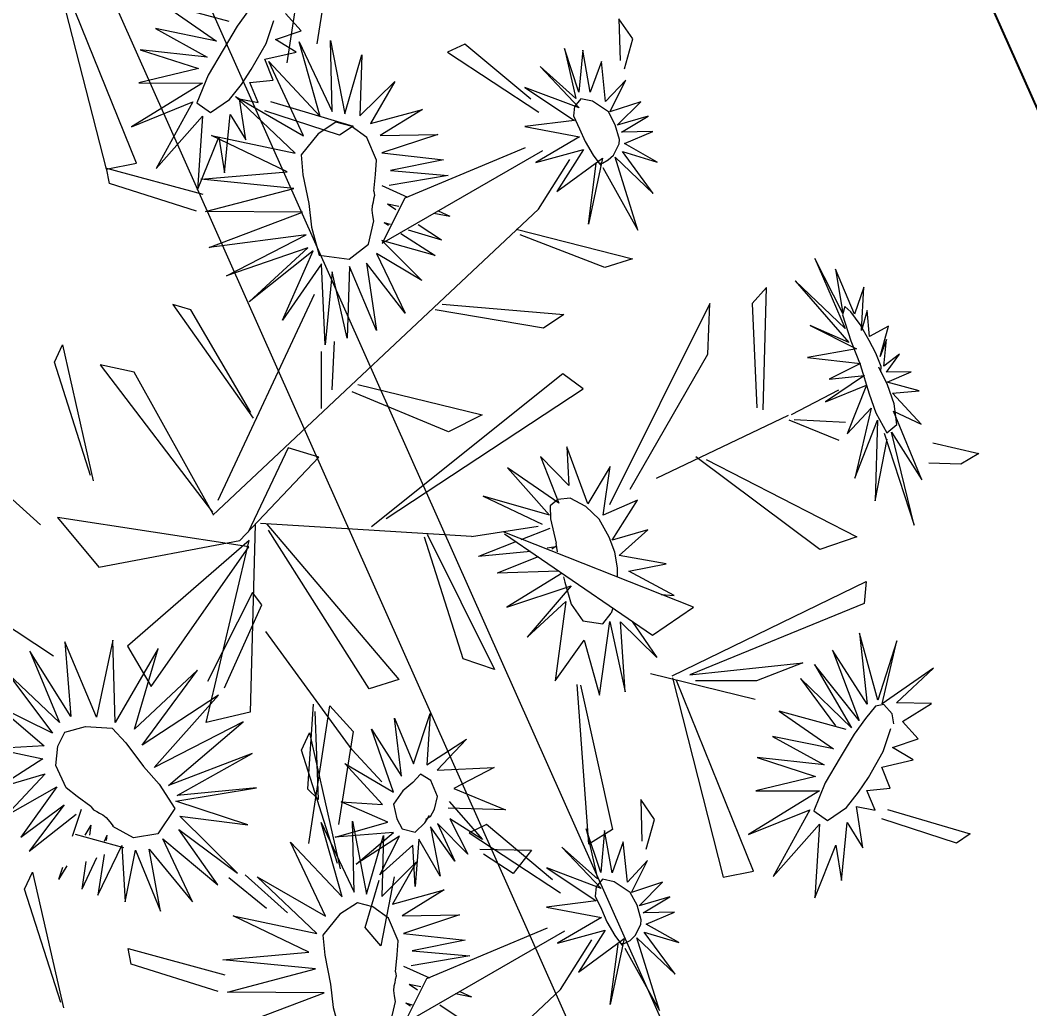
# Model space of a CAD drawing. Header units: inches. Extents: x -422522 to 22891, y -2973 to 414515.
# Drawn here: x 8298.34 to 8330.94, y 10079.91 to 10111.85 of the extents above; entities that cross this region are included whole.
import ezdxf

# ---------------------------------------------------------------- set-up
doc = ezdxf.new("R2010")
doc.units = ezdxf.units.IN
doc.header["$MEASUREMENT"] = 0
doc.layers.get('0').update_dxf_attribs({"lineweight": 25})
doc.layers.add('ARREDAMENTO', color=8, linetype='Continuous', lineweight=18)
doc.layers.add('QUOTE', color=6, linetype='Continuous', lineweight=9)
doc.styles.get("Standard").update_dxf_attribs({"font": 'Arial.ttf'})
doc.dimstyles.get("Standard").update_dxf_attribs({"dimtxt": 15, "dimasz": 10, "dimexe": 10, "dimexo": 10, "dimgap": 5, "dimtad": 2, "dimtih": 1, "dimtoh": 1, "dimdec": 0, "dimzin": 0, "dimdsep": 46, "dimtxsty": 'Standard', "dimblk": 'OBLIQUE', "dimblk1": 'OBLIQUE', "dimblk2": 'OBLIQUE', "dimcen": 0.09, "dimdle": 10, "dimadec": 0, "dimazin": 0, "dimtfac": 1, "dimtdec": 0, "dimtofl": 0, "dimtmove": 0, "dimatfit": 3, "dimldrblk": 'OBLIQUE', "dimfxl": 1, "dimtolj": 1, "dimtzin": 0, "dimarcsym": 0})

# ---------------------------------------------------------------- blocks, each defined once
blk = doc.blocks.new('_Oblique')
at = {"color": 0, "linetype": 'ByBlock', "lineweight": -2}
blk.add_line((-0.5, -0.5), (0.5, 0.5), dxfattribs=at)
blk = doc.blocks.new('*D94')
at = {"layer": 'Defpoints', "color": 0, "transparency": 16777216}
for p in [(8341.344, 10728.182), (8108.048, 10624.312), (8396.237, 9975.431)]:
    blk.add_point(p, dxfattribs=at)
at = {"layer": 'QUOTE', "color": 0, "lineweight": -2, "transparency": 16777216}
for p, q in [((8634.195, 10070.43), (8337.277, 10737.317)), ((8117.184, 10628.379), (8350.48, 10732.249)), ((8405.373, 9979.498), (8639.263, 10083.633))]:
    blk.add_line(p, q, dxfattribs=at)
at = {"layer": 'QUOTE', "color": 0, "lineweight": -2, "transparency": 16777216, "xscale": 10, "yscale": 10, "zscale": 10}
for p, rotation in [((8341.344, 10728.182), 113.9999999999798), ((8630.127, 10079.565), 293.9999999999798)]:
    blk.add_blockref('_Oblique', p, dxfattribs=dict(at, rotation=rotation))
at = {"layer": 'QUOTE', "color": 0, "transparency": 16777216, "insert": (8508.425, 10413.975), "char_height": 15, "attachment_point": 5}
blk.add_mtext('\\A1;710', dxfattribs=at)

msp = doc.modelspace()

# ---------------------------------------------------------------- linework, layer by layer
msp.add_line((8383.122, 9992.336), (8326.018, 10120.594))
at = {"layer": 'ARREDAMENTO', "linetype": 'Continuous'}
for p, q in [((8306.957, 10110.47, -27.277), (8307.637, 10114.91, -27.277)), ((8308.392, 10114.081, -27.277), (8307.917, 10111.082, -27.277)), ((8299.475, 10113.471, -27.277), (8301.117, 10107.033, -27.277)), ((8302.099, 10107.233, -27.277), (8299.61, 10113.391, -27.277)), ((8302.926, 10112.391, -27.277), (8304.68, 10111.176, -27.277)), ((8305.084, 10111.804, -27.277), (8302.926, 10112.391, -27.277)), ((8305.711, 10112.159, -27.277), (8305.347, 10111.655, -27.277)), ((8307.41, 10111.503, -27.277), (8306.904, 10112.061, -27.277)), ((8317.678, 10111.892, -27.277), (8317.714, 10110.544, -27.277)), ((8318.12, 10111.244, -27.277), (8317.678, 10111.892, -27.277)), ((8302.711, 10111.577, -27.277), (8304.379, 10110.658, -27.277)), ((8304.68, 10111.176, -27.277), (8302.711, 10111.577, -27.277)), ((8305.347, 10111.655, -27.277), (8304.897, 10110.895, -27.277)), ((8306.28, 10111.091, -27.277), (8306.531, 10111.839, -27.277)), ((8306.58, 10111.224, -27.277), (8307.41, 10111.503, -27.277)), ((8307.253, 10110.82, -27.277), (8306.58, 10111.224, -27.277)), ((8317.853, 10110.279, -27.277), (8318.12, 10111.244, -27.277)), ((8302.214, 10110.895, -27.277), (8304.098, 10110.289, -27.277)), ((8304.379, 10110.658, -27.277), (8302.214, 10110.895, -27.277)), ((8304.897, 10110.895, -27.277), (8304.409, 10110.078, -27.277)), ((8305.804, 10110.258, -27.277), (8306.28, 10111.091, -27.277)), ((8307.354, 10111.146, -27.277), (8308.42, 10108.894, -27.277)), ((8308.032, 10108.742, -27.277), (8307.354, 10111.146, -27.277)), ((8308.365, 10111.192, -27.277), (8308.826, 10108.825, -27.277)), ((8308.42, 10108.894, -27.277), (8308.365, 10111.192, -27.277)), ((8312.699, 10111.078, -27.277), (8312.138, 10110.814, -27.277)), ((8314.828, 10109.297, -27.277), (8312.699, 10111.078, -27.277)), ((8315.914, 10110.938, -27.277), (8316.28, 10109.319, -27.277)), ((8316.384, 10109.524, -27.277), (8315.914, 10110.938, -27.277)), ((8316.511, 10110.881, -27.277), (8316.384, 10109.524, -27.277)), ((8316.751, 10109.523, -27.277), (8316.511, 10110.881, -27.277)), ((8306.241, 10110.592, -27.277), (8307.253, 10110.82, -27.277)), ((8306.509, 10109.913, -27.277), (8306.241, 10110.592, -27.277)), ((8308.826, 10108.825, -27.277), (8309.371, 10110.729, -27.277)), ((8309.371, 10110.729, -27.277), (8309.311, 10108.755, -27.277)), ((8312.138, 10110.814, -27.277), (8315.085, 10108.875, -27.277)), ((8304.098, 10110.289, -27.277), (8302.171, 10109.82, -27.277)), ((8305.485, 10109.776, -27.277), (8305.804, 10110.258, -27.277)), ((8306.368, 10110.51, -27.277), (8308.032, 10108.742, -27.277)), ((8307.493, 10108.116, -27.277), (8306.368, 10110.51, -27.277)), ((8315.129, 10110.348, -27.277), (8316.394, 10109.017, -27.277)), ((8316.28, 10109.319, -27.277), (8315.129, 10110.348, -27.277)), ((8317.112, 10110.515, -27.277), (8316.751, 10109.523, -27.277)), ((8317.245, 10109.219, -27.277), (8317.112, 10110.515, -27.277)), ((8304.409, 10110.078, -27.277), (8304.041, 10109.178, -27.277)), ((8305.759, 10109.831, -27.277), (8306.509, 10109.913, -27.277)), ((8317.895, 10109.914, -27.277), (8317.245, 10109.219, -27.277)), ((8317.377, 10108.887, -27.277), (8317.895, 10109.914, -27.277)), ((8304.226, 10109.818, -27.277), (8301.933, 10108.408, -27.277)), ((8302.171, 10109.82, -27.277), (8304.226, 10109.818, -27.277)), ((8305.102, 10109.287, -27.277), (8305.485, 10109.776, -27.277)), ((8306.025, 10109.193, -27.277), (8305.759, 10109.831, -27.277)), ((8309.311, 10108.755, -27.277), (8310.438, 10109.868, -27.277)), ((8310.438, 10109.868, -27.277), (8309.656, 10108.507, -27.277)), ((8314.641, 10109.679, -27.277), (8316.239, 10108.609, -27.277)), ((8316.394, 10109.017, -27.277), (8314.641, 10109.679, -27.277)), ((8304.485, 10108.867, -27.277), (8305.102, 10109.287, -27.277)), ((8305.289, 10109.385, -27.277), (8307.493, 10108.116, -27.277)), ((8307.215, 10107.554, -27.277), (8305.289, 10109.385, -27.277)), ((8305.427, 10109.312, -27.277), (8306.025, 10109.193, -27.277)), ((8305.625, 10107.981, -27.277), (8305.427, 10109.312, -27.277)), ((8316.447, 10109.31, -27.277), (8316.241, 10109.063, -27.277)), ((8316.822, 10109.232, -27.277), (8316.447, 10109.31, -27.277)), ((8301.933, 10108.408, -27.277), (8303.912, 10109.211, -27.277)), ((8303.912, 10109.211, -27.277), (8302.733, 10107.059, -27.277)), ((8304.041, 10109.178, -27.277), (8304.485, 10108.867, -27.277)), ((8306.422, 10109.218, -27.277), (8309.093, 10108.428, -27.277)), ((8309.656, 10108.507, -27.277), (8311.334, 10108.967, -27.277)), ((8311.334, 10108.967, -27.277), (8309.968, 10108.126, -27.277)), ((8316.241, 10109.063, -27.277), (8316.204, 10108.76, -27.277)), ((8317.338, 10108.884, -27.277), (8316.822, 10109.232, -27.277)), ((8318.378, 10109.216, -27.277), (8317.377, 10108.887, -27.277)), ((8317.622, 10108.452, -27.277), (8318.378, 10109.216, -27.277)), ((8302.733, 10107.059, -27.277), (8304.227, 10108.749, -27.277)), ((8304.227, 10108.749, -27.277), (8304.071, 10106.37, -27.277)), ((8304.941, 10106.922, -27.277), (8305.125, 10108.799, -27.277)), ((8305.125, 10108.799, -27.277), (8305.625, 10107.981, -27.277)), ((8308.651, 10108.129, -27.277), (8306.245, 10108.92, -27.277)), ((8316.239, 10108.609, -27.277), (8314.633, 10108.412, -27.277)), ((8316.204, 10108.76, -27.277), (8316.406, 10108.341, -27.277)), ((8317.557, 10108.471, -27.277), (8317.338, 10108.884, -27.277)), ((8318.619, 10108.743, -27.277), (8317.622, 10108.452, -27.277)), ((8317.754, 10108.23, -27.277), (8318.619, 10108.743, -27.277)), ((8309.093, 10108.428, -27.277), (8308.651, 10108.129, -27.277)), ((8314.633, 10108.412, -27.277), (8316.407, 10108.078, -27.277)), ((8316.406, 10108.341, -27.277), (8316.583, 10107.935, -27.277)), ((8317.692, 10107.998, -27.277), (8317.557, 10108.471, -27.277)), ((8304.071, 10106.37, -27.277), (8304.751, 10108.066, -27.277)), ((8304.514, 10108.127, -27.277), (8307.215, 10107.554, -27.277)), ((8306.96, 10106.95, -27.277), (8304.514, 10108.127, -27.277)), ((8304.751, 10108.066, -27.277), (8304.941, 10106.922, -27.277)), ((8309.968, 10108.126, -27.277), (8311.825, 10108.158, -27.277)), ((8311.825, 10108.158, -27.277), (8310.019, 10107.559, -27.277)), ((8316.407, 10108.078, -27.277), (8314.988, 10107.247, -27.277)), ((8317.679, 10107.851, -27.277), (8317.692, 10107.998, -27.277)), ((8318.768, 10108.248, -27.277), (8317.754, 10108.23, -27.277)), ((8317.853, 10107.86, -27.277), (8318.768, 10108.248, -27.277)), ((8310.035, 10104.65, -27.277), (8315.222, 10107.641, -27.277)), ((8314.651, 10107.73, -27.277), (8310.76, 10106.098, -27.277)), ((8314.988, 10107.247, -27.277), (8316.533, 10107.67, -27.277)), ((8316.533, 10107.67, -27.277), (8315.668, 10106.309, -27.277)), ((8316.583, 10107.935, -27.277), (8316.845, 10107.491, -27.277)), ((8317.499, 10107.492, -27.277), (8317.679, 10107.851, -27.277)), ((8318.908, 10107.265, -27.277), (8317.853, 10107.86, -27.277)), ((8310.019, 10107.559, -27.277), (8312.009, 10107.34, -27.277)), ((8312.009, 10107.34, -27.277), (8310.299, 10106.996, -27.277)), ((8315.082, 10105.745, -27.277), (8316.095, 10107.352, -27.277)), ((8315.668, 10106.309, -27.277), (8317.141, 10107.396, -27.277)), ((8317.141, 10107.396, -27.277), (8316.695, 10105.262, -27.277)), ((8316.845, 10107.491, -27.277), (8317.088, 10107.156, -27.277)), ((8317.14, 10107.232, -27.277), (8317.333, 10107.333, -27.277)), ((8317.333, 10107.333, -27.277), (8317.499, 10107.492, -27.277)), ((8317.551, 10107.42, -27.277), (8318.786, 10106.247, -27.277)), ((8318.282, 10105.067, -27.277), (8317.551, 10107.42, -27.277)), ((8317.792, 10107.606, -27.277), (8318.908, 10107.265, -27.277)), ((8318.786, 10106.247, -27.277), (8317.792, 10107.606, -27.277)), ((8301.117, 10107.033, -27.277), (8302.099, 10107.233, -27.277)), ((8301.224, 10106.572, -27.277), (8301.127, 10107.072, -27.277)), ((8301.127, 10107.072, -27.277), (8304.242, 10106.226, -27.277)), ((8310.299, 10106.996, -27.277), (8312.163, 10106.832, -27.277)), ((8316.695, 10105.262, -27.277), (8316.943, 10107.215, -27.277)), ((8317.019, 10107.242, -27.277), (8317.14, 10107.232, -27.277)), ((8317.159, 10107.086, -27.277), (8318.282, 10105.067, -27.277)), ((8304.177, 10106.709, -27.277), (8306.96, 10106.95, -27.277)), ((8307.177, 10106.414, -27.277), (8304.177, 10106.709, -27.277)), ((8312.163, 10106.832, -27.277), (8310.259, 10106.511, -27.277)), ((8304.029, 10105.68, -27.277), (8301.224, 10106.572, -27.277)), ((8304.327, 10105.665, -27.277), (8307.177, 10106.414, -27.277)), ((8310.863, 10106.12, -27.277), (8310.026, 10106.493, -27.277)), ((8310.76, 10106.098, -27.277), (8310.035, 10104.65, -27.277)), ((8307.459, 10105.645, -27.277), (8304.327, 10105.665, -27.277)), ((8315.082, 10105.745, -27.277), (8304.562, 10095.861, -27.277)), ((8310.472, 10105.725, -27.277), (8310.199, 10105.906, -27.277)), ((8310.573, 10105.834, -27.277), (8310.199, 10105.906, -27.277)), ((8311.836, 10105.686, -27.277), (8312.215, 10105.517, -27.277)), ((8304.44, 10104.5, -27.277), (8307.459, 10105.645, -27.277)), ((8311.699, 10105.616, -27.277), (8312.215, 10105.517, -27.277)), ((8310.238, 10105.212, -27.277), (8310.094, 10105.305, -27.277)), ((8310.302, 10105.243, -27.277), (8310.094, 10105.305, -27.277)), ((8310.87, 10105.073, -27.277), (8311.946, 10104.752, -27.277)), ((8311.189, 10105.252, -27.277), (8311.946, 10104.752, -27.277)), ((8314.357, 10105.095, -27.277), (8318.113, 10104.141, -27.277)), ((8307.576, 10104.916, -27.277), (8304.44, 10104.5, -27.277)), ((8305.001, 10103.595, -27.277), (8307.576, 10104.916, -27.277)), ((8310.024, 10104.731, -27.277), (8311.306, 10103.44, -27.277)), ((8311.738, 10104.243, -27.277), (8310.024, 10104.731, -27.277)), ((8310.628, 10104.96, -27.277), (8311.738, 10104.243, -27.277)), ((8317.223, 10103.854, -27.277), (8314.481, 10104.918, -27.277)), ((8307.629, 10104.493, -27.277), (8305.001, 10103.595, -27.277)), ((8305.734, 10102.751, -27.277), (8307.629, 10104.493, -27.277)), ((8307.797, 10104.396, -27.277), (8305.734, 10102.751, -27.277)), ((8306.813, 10102.157, -27.277), (8307.797, 10104.396, -27.277)), ((8309.845, 10104.311, -27.277), (8310.768, 10102.387, -27.277)), ((8311.306, 10103.44, -27.277), (8309.845, 10104.311, -27.277)), ((8318.113, 10104.141, -27.277), (8317.223, 10103.854, -27.277)), ((8324.005, 10104.155, -27.277), (8324.987, 10101.891, -27.277)), ((8324.907, 10102.374, -27.277), (8324.005, 10104.155, -27.277)), ((8308.069, 10103.979, -27.277), (8306.813, 10102.157, -27.277)), ((8308.192, 10101.364, -27.277), (8308.069, 10103.979, -27.277)), ((8308.41, 10103.716, -27.277), (8308.192, 10101.364, -27.277)), ((8308.903, 10101.581, -27.277), (8308.41, 10103.716, -27.277)), ((8308.975, 10103.895, -27.277), (8308.903, 10101.581, -27.277)), ((8309.852, 10101.826, -27.277), (8308.975, 10103.895, -27.277)), ((8309.521, 10104.004, -27.277), (8309.852, 10101.826, -27.277)), ((8310.768, 10102.387, -27.277), (8309.521, 10104.004, -27.277)), ((8324.672, 10103.808, -27.277), (8324.907, 10102.374, -27.277)), ((8325.288, 10102.351, -27.277), (8324.672, 10103.808, -27.277)), ((8323.365, 10103.433, -27.277), (8325.102, 10101.437, -27.277)), ((8324.987, 10101.891, -27.277), (8323.365, 10103.433, -27.277)), ((8322.444, 10103.214, -27.277), (8321.98, 10102.7, -27.277)), ((8322.337, 10099.256, -27.277), (8322.444, 10103.214, -27.277)), ((8325.581, 10103.219, -27.277), (8325.288, 10102.351, -27.277)), ((8325.514, 10101.825, -27.277), (8325.581, 10103.219, -27.277)), ((8307.838, 10102.985, -27.277), (8304.722, 10096.332, -27.277)), ((8303.853, 10102.488, -27.277), (8303.268, 10102.665, -27.277)), ((8303.268, 10102.665, -27.277), (8305.866, 10098.991, -27.277)), ((8305.793, 10099.172, -27.277), (8303.853, 10102.488, -27.277)), ((8315.235, 10101.9, -27.277), (8311.741, 10102.49, -27.277)), ((8311.967, 10102.677, -27.277), (8315.893, 10102.34, -27.277)), ((8320.608, 10102.694, -27.277), (8317.372, 10096.188, -27.277)), ((8320.549, 10101.061, -27.277), (8320.608, 10102.694, -27.277)), ((8321.98, 10102.7, -27.277), (8322.124, 10099.33, -27.277)), ((8325.691, 10102.468, -27.277), (8325.514, 10101.825, -27.277)), ((8325.766, 10101.63, -27.277), (8325.691, 10102.468, -27.277)), ((8315.893, 10102.34, -27.277), (8315.235, 10101.9, -27.277)), ((8323.854, 10101.984, -27.277), (8325.35, 10101.235, -27.277)), ((8325.102, 10101.437, -27.277), (8323.854, 10101.984, -27.277)), ((8326.386, 10101.967, -27.277), (8325.766, 10101.63, -27.277)), ((8326.108, 10100.983, -27.277), (8326.386, 10101.967, -27.277)), ((8308.411, 10099.902, -27.277), (8308.493, 10101.464, -27.277)), ((8326.318, 10101.532, -27.277), (8326.108, 10100.983, -27.277)), ((8326.227, 10100.667, -27.277), (8326.318, 10101.532, -27.277)), ((8299.448, 10100.805, -27.277), (8299.708, 10101.358, -27.277)), ((8299.708, 10101.358, -27.277), (8300.7, 10096.969, -27.277)), ((8308.066, 10099.302, -27.277), (8308.068, 10101.142, -27.277)), ((8325.35, 10101.235, -27.277), (8323.765, 10100.946, -27.277)), ((8300.615, 10097.144, -27.277), (8299.448, 10100.805, -27.277)), ((8318.036, 10096.698, -27.277), (8320.549, 10101.061, -27.277)), ((8323.765, 10100.946, -27.277), (8325.48, 10100.76, -27.277)), ((8326.734, 10101.063, -27.277), (8326.227, 10100.667, -27.277)), ((8326.32, 10100.478, -27.277), (8326.734, 10101.063, -27.277)), ((8300.925, 10100.714, -27.277), (8304.548, 10095.949, -27.277)), ((8302.019, 10100.475, -27.277), (8300.925, 10100.714, -27.277)), ((8304.571, 10095.886, -27.277), (8302.019, 10100.475, -27.277)), ((8325.48, 10100.76, -27.277), (8324.464, 10100.251, -27.277)), ((8327.113, 10100.492, -27.277), (8326.32, 10100.478, -27.277)), ((8326.341, 10100.159, -27.277), (8327.113, 10100.492, -27.277)), ((8315.865, 10100.427, -27.277), (8309.68, 10095.485, -27.277)), ((8316.524, 10099.942, -27.277), (8315.865, 10100.427, -27.277)), ((8325.601, 10100.365, -27.277), (8324.352, 10099.516, -27.277)), ((8324.464, 10100.251, -27.277), (8325.601, 10100.365, -27.277)), ((8327.371, 10099.877, -27.277), (8326.341, 10100.159, -27.277)), ((8312.177, 10098.547, -27.277), (8309.061, 10099.841, -27.277)), ((8309.241, 10100.083, -27.277), (8313.258, 10099.094, -27.277)), ((8310.162, 10095.749, -27.277), (8316.524, 10099.942, -27.277)), ((8323.248, 10099.109, -27.277), (8324.78, 10099.903, -27.277)), ((8324.352, 10099.516, -27.277), (8325.671, 10100.058, -27.277)), ((8325.671, 10100.058, -27.277), (8325.05, 10098.489, -27.277)), ((8326.515, 10099.8, -27.277), (8327.371, 10099.877, -27.277)), ((8327.435, 10098.794, -27.277), (8326.515, 10099.8, -27.277)), ((8325.05, 10098.489, -27.277), (8325.819, 10099.31, -27.277)), ((8325.819, 10099.31, -27.277), (8325.298, 10097.054, -27.277)), ((8327.458, 10097, -27.277), (8326.546, 10099.215, -27.277)), ((8326.546, 10099.215, -27.277), (8327.435, 10098.794, -27.277)), ((8313.258, 10099.094, -27.277), (8312.177, 10098.547, -27.277)), ((8323.143, 10099.079, -27.277), (8318.874, 10097.041, -27.277)), ((8324.784, 10098.272, -27.277), (8323.169, 10098.931, -27.277)), ((8323.332, 10098.947, -27.277), (8324.99, 10098.866, -27.277)), ((8325.298, 10097.054, -27.277), (8326.026, 10098.93, -27.277)), ((8326.026, 10098.93, -27.277), (8325.951, 10096.322, -27.277)), ((8326.243, 10098.502, -27.277), (8327.214, 10095.532, -27.277)), ((8326.477, 10098.543, -27.277), (8327.458, 10097, -27.277)), ((8327.214, 10095.532, -27.277), (8326.477, 10098.543, -27.277)), ((8325.951, 10096.322, -27.277), (8326.338, 10098.309, -27.277)), ((8327.813, 10098.194, -27.277), (8329.298, 10097.852, -27.277)), ((8306.996, 10098.031, -27.277), (8305.706, 10095.306, -27.277)), ((8307.986, 10097.734, -27.277), (8306.996, 10098.031, -27.277)), ((8315.993, 10098.068, -27.277), (8316.06, 10096.811, -27.277)), ((8316.668, 10096.221, -27.277), (8315.993, 10098.068, -27.277)), ((8329.298, 10097.852, -27.277), (8328.712, 10097.508, -27.277)), ((8305.438, 10095.04, -27.277), (8307.986, 10097.734, -27.277)), ((8315.148, 10097.757, -27.277), (8315.738, 10096.244, -27.277)), ((8316.06, 10096.811, -27.277), (8315.148, 10097.757, -27.277)), ((8324.167, 10094.753, -27.277), (8320.157, 10097.74, -27.277)), ((8320.495, 10097.661, -27.277), (8325.359, 10095.162, -27.277)), ((8328.712, 10097.508, -27.277), (8327.684, 10097.535, -27.277)), ((8314.075, 10097.386, -27.277), (8315.438, 10095.853, -27.277)), ((8315.738, 10096.244, -27.277), (8314.075, 10097.386, -27.277)), ((8317.398, 10097.429, -27.277), (8316.668, 10096.221, -27.277)), ((8317.171, 10095.857, -27.277), (8317.398, 10097.429, -27.277)), ((8298.997, 10095.542, -27.277), (8297.629, 10096.772, -27.277)), ((8313.289, 10096.469, -27.277), (8315.199, 10095.567, -27.277)), ((8315.438, 10095.853, -27.277), (8313.289, 10096.469, -27.277)), ((8315.702, 10096.363, -27.277), (8315.454, 10096.158, -27.277)), ((8316.1, 10096.404, -27.277), (8315.702, 10096.363, -27.277)), ((8316.609, 10096.132, -27.277), (8316.1, 10096.404, -27.277)), ((8318.28, 10096.346, -27.277), (8317.171, 10095.857, -27.277)), ((8317.453, 10095.046, -27.277), (8318.28, 10096.346, -27.277)), ((8315.454, 10096.158, -27.277), (8315.461, 10095.734, -27.277)), ((8317.041, 10095.727, -27.277), (8316.609, 10096.132, -27.277)), ((8299.544, 10095.782, -27.277), (8300.884, 10094.177, -27.277)), ((8305.724, 10094.834, -27.277), (8299.544, 10095.782, -27.277)), ((8305.928, 10095.556, -27.277), (8305.772, 10089.491, -27.277)), ((8312.918, 10095.167, -27.277), (8306.102, 10095.589, -27.277)), ((8306.304, 10095.568, -27.277), (8310.565, 10090.553, -27.277)), ((8315.461, 10095.734, -27.277), (8315.646, 10094.957, -27.277)), ((8317.363, 10095.151, -27.277), (8317.041, 10095.727, -27.277)), ((8309.613, 10090.243, -27.277), (8306.363, 10095.375, -27.277)), ((8311.484, 10095.242, -27.277), (8313.658, 10090.868, -27.277)), ((8312.918, 10095.167, -27.277), (8315.073, 10095.505, -27.277)), ((8320.086, 10092.88, -27.277), (8313.94, 10095.323, -27.277)), ((8313.981, 10095.257, -27.277), (8318.757, 10091.977, -27.277)), ((8314.522, 10095.067, -27.277), (8315.455, 10095.437, -27.277)), ((8318.607, 10095.388, -27.277), (8317.453, 10095.046, -27.277)), ((8317.68, 10094.552, -27.277), (8318.607, 10095.388, -27.277)), ((8300.884, 10094.177, -27.277), (8305.438, 10095.04, -27.277)), ((8305.739, 10095.04, -27.277), (8301.801, 10091.623, -27.277)), ((8304.348, 10089.163, -27.277), (8305.739, 10095.04, -27.277)), ((8312.649, 10091.215, -27.277), (8311.394, 10095.146, -27.277)), ((8314.318, 10094.986, -27.277), (8313.144, 10094.521, -27.277)), ((8315.696, 10094.671, -27.277), (8315.646, 10094.957, -27.277)), ((8317.545, 10094.657, -27.277), (8317.363, 10095.151, -27.277)), ((8325.359, 10095.162, -27.277), (8324.167, 10094.753, -27.277)), ((8302.565, 10090.319, -27.277), (8305.724, 10094.834, -27.277)), ((8314.824, 10094.679, -27.277), (8313.144, 10094.521, -27.277)), ((8315.353, 10094.801, -27.277), (8315.637, 10094.849, -27.277)), ((8315.637, 10094.849, -27.277), (8315.504, 10094.754, -27.277)), ((8317.632, 10094.156, -27.277), (8317.545, 10094.657, -27.277)), ((8315.063, 10094.515, -27.277), (8313.747, 10093.982, -27.277)), ((8319.201, 10094.287, -27.277), (8317.68, 10094.552, -27.277)), ((8317.991, 10094.046, -27.277), (8319.201, 10094.287, -27.277)), ((8315.738, 10094.051, -27.277), (8313.747, 10093.982, -27.277)), ((8315.839, 10093.981, -27.277), (8314.053, 10092.884, -27.277)), ((8317.629, 10093.857, -27.277), (8317.632, 10094.156, -27.277)), ((8319.463, 10093.257, -27.277), (8317.991, 10094.046, -27.277)), ((8299.415, 10091.303, -27.277), (8295.66, 10093.769, -27.277)), ((8315.883, 10093.866, -27.277), (8315.931, 10093.693, -27.277)), ((8315.931, 10093.693, -27.277), (8316.132, 10092.98, -27.277)), ((8319.395, 10090.669, -27.277), (8325.662, 10093.709, -27.277)), ((8325.662, 10093.709, -27.277), (8325.595, 10093.001, -27.277)), ((8305.841, 10093.363, -27.277), (8304.385, 10090.481, -27.277)), ((8306.147, 10092.955, -27.277), (8305.841, 10093.363, -27.277)), ((8314.053, 10092.884, -27.277), (8316.138, 10093.572, -27.277)), ((8316.138, 10093.572, -27.277), (8314.716, 10091.918, -27.277)), ((8319.037, 10093.297, -27.277), (8319.463, 10093.257, -27.277)), ((8304.933, 10090.274, -27.277), (8306.147, 10092.955, -27.277)), ((8314.716, 10091.918, -27.277), (8315.956, 10093.07, -27.277)), ((8315.956, 10093.07, -27.277), (8315.619, 10090.5, -27.277)), ((8316.132, 10092.98, -27.277), (8316.512, 10092.446, -27.277)), ((8325.595, 10093.001, -27.277), (8319.968, 10090.701, -27.277)), ((8317.157, 10092.343, -27.277), (8317.426, 10092.691, -27.277)), ((8317.479, 10092.855, -27.277), (8317.426, 10092.691, -27.277)), ((8318.757, 10091.977, -27.277), (8320.086, 10092.88, -27.277)), ((8316.512, 10092.446, -27.277), (8317.157, 10092.343, -27.277)), ((8317.052, 10090.04, -27.277), (8317.379, 10092.417, -27.277)), ((8317.379, 10092.417, -27.277), (8317.872, 10090.147, -27.277)), ((8317.723, 10092.407, -27.277), (8318.902, 10091.261, -27.277)), ((8317.872, 10090.147, -27.277), (8317.723, 10092.407, -27.277)), ((8318.106, 10092.425, -27.277), (8318.902, 10091.261, -27.277)), ((8309.062, 10088.28, -27.277), (8306.271, 10092.099, -27.277)), ((8325.448, 10092.049, -27.277), (8325.688, 10089.753, -27.277)), ((8326.035, 10089.881, -27.277), (8325.448, 10092.049, -27.277)), ((8299.779, 10091.768, -27.277), (8299.98, 10089.348, -27.277)), ((8300.806, 10089.33, -27.277), (8299.779, 10091.768, -27.277)), ((8301.337, 10091.817, -27.277), (8300.806, 10089.33, -27.277)), ((8301.41, 10089.16, -27.277), (8301.337, 10091.817, -27.277)), ((8315.619, 10090.5, -27.277), (8316.552, 10091.817, -27.277)), ((8316.552, 10091.817, -27.277), (8317.052, 10090.04, -27.277)), ((8326.648, 10091.801, -27.277), (8326.035, 10089.881, -27.277)), ((8326.174, 10089.767, -27.277), (8326.648, 10091.801, -27.277)), ((8298.647, 10091.46, -27.277), (8299.607, 10089.162, -27.277)), ((8299.98, 10089.348, -27.277), (8298.647, 10091.46, -27.277)), ((8302.791, 10091.55, -27.277), (8301.41, 10089.16, -27.277)), ((8301.801, 10091.623, -27.277), (8302.565, 10090.319, -27.277)), ((8302.029, 10088.946, -27.277), (8302.791, 10091.55, -27.277)), ((8324.571, 10091.495, -27.277), (8325.438, 10089.221, -27.277)), ((8325.688, 10089.753, -27.277), (8324.571, 10091.495, -27.277)), ((8313.658, 10090.868, -27.277), (8312.649, 10091.215, -27.277)), ((8319.968, 10090.701, -27.277), (8323.612, 10091.084, -27.277)), ((8323.612, 10091.084, -27.277), (8322.118, 10090.503, -27.277)), ((8323.996, 10091.033, -27.277), (8325.181, 10088.988, -27.277)), ((8325.438, 10089.221, -27.277), (8323.996, 10091.033, -27.277)), ((8297.936, 10090.74, -27.277), (8299.387, 10088.814, -27.277)), ((8299.607, 10089.162, -27.277), (8297.936, 10090.74, -27.277)), ((8304.07, 10090.853, -27.277), (8302.029, 10088.946, -27.277)), ((8302.282, 10088.426, -27.277), (8304.07, 10090.853, -27.277)), ((8322.077, 10089.897, -27.277), (8318.698, 10090.735, -27.277)), ((8327.835, 10090.911, -27.277), (8326.174, 10089.767, -27.277)), ((8326.643, 10089.792, -27.277), (8327.835, 10090.911, -27.277)), ((8310.565, 10090.553, -27.277), (8309.613, 10090.243, -27.277)), ((8316.709, 10085.223, -27.277), (8316.324, 10090.39, -27.277)), ((8316.439, 10090.367, -27.277), (8317.466, 10085.706, -27.277)), ((8319.401, 10090.6, -27.277), (8321.043, 10084.162, -27.277)), ((8322.026, 10084.361, -27.277), (8319.536, 10090.519, -27.277)), ((8322.118, 10090.503, -27.277), (8320.153, 10090.503, -27.277)), ((8323.534, 10090.584, -27.277), (8324.669, 10089.048, -27.277)), ((8325.181, 10088.988, -27.277), (8323.534, 10090.584, -27.277)), ((8304.746, 10090.043, -27.277), (8302.282, 10088.426, -27.277)), ((8302.665, 10087.701, -27.277), (8304.746, 10090.043, -27.277)), ((8307.805, 10089.75, -27.277), (8307.618, 10087.011, -27.277)), ((8307.66, 10085.254, -27.277), (8308.34, 10089.694, -27.277)), ((8308.34, 10089.694, -27.277), (8309.095, 10088.865, -27.277)), ((8325.966, 10089.688, -27.277), (8325.638, 10089.287, -27.277)), ((8326.228, 10089.744, -27.277), (8325.966, 10089.688, -27.277)), ((8326.495, 10089.434, -27.277), (8326.228, 10089.744, -27.277)), ((8327.775, 10089.773, -27.277), (8326.643, 10089.792, -27.277)), ((8326.83, 10089.189, -27.277), (8327.775, 10089.773, -27.277)), ((8297.607, 10089.683, -27.277), (8299.114, 10088.406, -27.277)), ((8299.387, 10088.814, -27.277), (8297.607, 10089.683, -27.277)), ((8305.772, 10089.491, -27.277), (8304.348, 10089.163, -27.277)), ((8307.977, 10086.675, -27.277), (8307.87, 10089.517, -27.277)), ((8311.038, 10087.827, -27.277), (8311.584, 10089.454, -27.277)), ((8311.584, 10089.454, -27.277), (8311.476, 10087.79, -27.277)), ((8322.852, 10089.52, -27.277), (8324.606, 10088.304, -27.277)), ((8325.011, 10088.933, -27.277), (8322.852, 10089.52, -27.277)), ((8326.549, 10089.116, -27.277), (8326.495, 10089.434, -27.277)), ((8305.536, 10089.179, -27.277), (8302.665, 10087.701, -27.277)), ((8303.128, 10087.127, -27.277), (8305.536, 10089.179, -27.277)), ((8310.426, 10089.299, -27.277), (8311.038, 10087.827, -27.277)), ((8310.65, 10087.425, -27.277), (8310.426, 10089.299, -27.277)), ((8325.638, 10089.287, -27.277), (8325.273, 10088.784, -27.277)), ((8327.336, 10088.632, -27.277), (8326.83, 10089.189, -27.277)), ((8307.423, 10088.269, -27.277), (8307.683, 10088.822, -27.277)), ((8307.683, 10088.822, -27.277), (8308.675, 10084.433, -27.277)), ((8309.095, 10088.865, -27.277), (8308.62, 10085.866, -27.277)), ((8309.685, 10088.943, -27.277), (8310.65, 10087.425, -27.277)), ((8310.399, 10086.909, -27.277), (8309.685, 10088.943, -27.277)), ((8325.273, 10088.784, -27.277), (8324.824, 10088.023, -27.277)), ((8326.207, 10088.219, -27.277), (8326.458, 10088.967, -27.277)), ((8299.114, 10088.406, -27.277), (8297.533, 10088.314, -27.277)), ((8311.476, 10087.79, -27.277), (8312.756, 10088.623, -27.277)), ((8312.756, 10088.623, -27.277), (8311.802, 10087.621, -27.277)), ((8322.638, 10088.706, -27.277), (8324.306, 10087.786, -27.277)), ((8324.606, 10088.304, -27.277), (8322.638, 10088.706, -27.277)), ((8326.506, 10088.352, -27.277), (8327.336, 10088.632, -27.277)), ((8297.533, 10088.314, -27.277), (8299.068, 10087.984, -27.277)), ((8305.833, 10088.157, -27.277), (8303.128, 10087.127, -27.277)), ((8303.407, 10086.804, -27.277), (8305.833, 10088.157, -27.277)), ((8308.59, 10084.608, -27.277), (8307.423, 10088.269, -27.277)), ((8309.062, 10088.28, -27.277), (8310.023, 10087.245, -27.277)), ((8325.731, 10087.386, -27.277), (8326.207, 10088.219, -27.277)), ((8327.18, 10087.949, -27.277), (8326.506, 10088.352, -27.277)), ((8299.068, 10087.984, -27.277), (8297.603, 10087.045, -27.277)), ((8308.821, 10087.838, -27.277), (8310.399, 10086.909, -27.277)), ((8310.045, 10086.512, -27.277), (8308.821, 10087.838, -27.277)), ((8322.141, 10088.023, -27.277), (8324.025, 10087.418, -27.277)), ((8324.306, 10087.786, -27.277), (8322.141, 10088.023, -27.277)), ((8324.824, 10088.023, -27.277), (8324.335, 10087.207, -27.277)), ((8326.168, 10087.721, -27.277), (8327.18, 10087.949, -27.277)), ((8297.603, 10087.045, -27.277), (8299.142, 10087.497, -27.277)), ((8299.142, 10087.497, -27.277), (8297.876, 10086.139, -27.277)), ((8311.802, 10087.621, -27.277), (8313.65, 10087.701, -27.277)), ((8313.65, 10087.701, -27.277), (8312.34, 10087.028, -27.277)), ((8324.025, 10087.418, -27.277), (8322.097, 10086.949, -27.277)), ((8326.436, 10087.042, -27.277), (8326.168, 10087.721, -27.277)), ((8297.876, 10086.139, -27.277), (8299.529, 10087.08, -27.277)), ((8299.529, 10087.08, -27.277), (8298.36, 10085.454, -27.277)), ((8324.335, 10087.207, -27.277), (8323.968, 10086.307, -27.277)), ((8325.411, 10086.904, -27.277), (8325.731, 10087.386, -27.277)), ((8303.367, 10086.615, -27.277), (8305.97, 10087.047, -27.277)), ((8305.97, 10087.047, -27.277), (8303.407, 10086.804, -27.277)), ((8307.618, 10087.011, -27.277), (8307.977, 10086.675, -27.277)), ((8312.34, 10087.028, -27.277), (8314.01, 10086.339, -27.277)), ((8324.153, 10086.947, -27.277), (8321.86, 10085.537, -27.277)), ((8322.097, 10086.949, -27.277), (8324.153, 10086.947, -27.277)), ((8325.029, 10086.415, -27.277), (8325.411, 10086.904, -27.277)), ((8325.686, 10086.96, -27.277), (8326.436, 10087.042, -27.277)), ((8325.952, 10086.322, -27.277), (8325.686, 10086.96, -27.277)), ((8298.36, 10085.454, -27.277), (8299.76, 10086.495, -27.277)), ((8299.76, 10086.495, -27.277), (8298.635, 10085, -27.277)), ((8305.689, 10085.848, -27.277), (8303.367, 10086.615, -27.277)), ((8308.711, 10086.601, -27.277), (8310.045, 10086.512, -27.277)), ((8310.211, 10085.944, -27.277), (8308.711, 10086.601, -27.277)), ((8312.198, 10086.607, -27.277), (8313.27, 10085.384, -27.277)), ((8318.381, 10086.676, -27.277), (8318.417, 10085.327, -27.277)), ((8318.824, 10086.028, -27.277), (8318.381, 10086.676, -27.277)), ((8325.353, 10086.441, -27.277), (8325.952, 10086.322, -27.277)), ((8325.551, 10085.11, -27.277), (8325.353, 10086.441, -27.277)), ((8298.635, 10085, -27.277), (8300.148, 10086.201, -27.277)), ((8300.034, 10085.49, -27.277), (8300.317, 10086.361, -27.277)), ((8303.494, 10086.134, -27.277), (8305.689, 10085.848, -27.277)), ((8305.355, 10084.292, -27.277), (8303.494, 10086.134, -27.277)), ((8314.01, 10086.339, -27.277), (8312.166, 10086.396, -27.277)), ((8321.86, 10085.537, -27.277), (8323.838, 10086.34, -27.277)), ((8323.838, 10086.34, -27.277), (8322.66, 10084.187, -27.277)), ((8323.968, 10086.307, -27.277), (8324.412, 10085.996, -27.277)), ((8324.412, 10085.996, -27.277), (8325.029, 10086.415, -27.277)), ((8326.349, 10086.347, -27.277), (8329.02, 10085.557, -27.277)), ((8300.441, 10085.514, -27.277), (8300.637, 10085.839, -27.277)), ((8300.589, 10085.516, -27.277), (8300.637, 10085.839, -27.277)), ((8308.058, 10085.93, -27.277), (8309.123, 10083.678, -27.277)), ((8308.735, 10083.526, -27.277), (8308.058, 10085.93, -27.277)), ((8308.517, 10085.455, -27.277), (8310.211, 10085.944, -27.277)), ((8309.068, 10085.975, -27.277), (8309.529, 10083.609, -27.277)), ((8309.123, 10083.678, -27.277), (8309.068, 10085.975, -27.277)), ((8311.587, 10085.784, -27.277), (8311.904, 10084.193, -27.277)), ((8312.379, 10084.675, -27.277), (8311.587, 10085.784, -27.277)), ((8311.822, 10085.896, -27.277), (8312.379, 10084.675, -27.277)), ((8312.792, 10084.908, -27.277), (8311.822, 10085.896, -27.277)), ((8312.218, 10086.051, -27.277), (8312.792, 10084.908, -27.277)), ((8313.27, 10085.384, -27.277), (8312.218, 10086.051, -27.277)), ((8313.402, 10085.862, -27.277), (8312.841, 10085.598, -27.277)), ((8315.532, 10084.081, -27.277), (8313.402, 10085.862, -27.277)), ((8318.556, 10085.063, -27.277), (8318.824, 10086.028, -27.277)), ((8322.66, 10084.187, -27.277), (8324.153, 10085.877, -27.277)), ((8324.153, 10085.877, -27.277), (8323.997, 10083.498, -27.277)), ((8324.868, 10084.05, -27.277), (8325.051, 10085.928, -27.277)), ((8325.051, 10085.928, -27.277), (8325.551, 10085.11, -27.277)), ((8328.577, 10085.257, -27.277), (8326.171, 10086.049, -27.277)), ((8300.12, 10085.552, -27.277), (8301.681, 10085.121, -27.277)), ((8301.061, 10085.32, -27.277), (8301.154, 10085.516, -27.277)), ((8301.127, 10085.346, -27.277), (8301.154, 10085.516, -27.277)), ((8303.462, 10085.704, -27.277), (8305.355, 10084.292, -27.277)), ((8304.718, 10083.909, -27.277), (8303.462, 10085.704, -27.277)), ((8310.394, 10085.602, -27.277), (8308.517, 10085.455, -27.277)), ((8309.19, 10084.583, -27.277), (8310.394, 10085.602, -27.277)), ((8310.594, 10085.488, -27.277), (8309.19, 10084.583, -27.277)), ((8309.529, 10083.609, -27.277), (8310.074, 10085.513, -27.277)), ((8309.951, 10084.233, -27.277), (8310.594, 10085.488, -27.277)), ((8310.074, 10085.513, -27.277), (8310.014, 10083.539, -27.277)), ((8312.841, 10085.598, -27.277), (8315.788, 10083.659, -27.277)), ((8316.618, 10085.722, -27.277), (8316.984, 10084.103, -27.277)), ((8317.087, 10084.308, -27.277), (8316.618, 10085.722, -27.277)), ((8317.466, 10085.706, -27.277), (8316.709, 10085.223, -27.277)), ((8317.214, 10085.665, -27.277), (8317.087, 10084.308, -27.277)), ((8317.454, 10084.307, -27.277), (8317.214, 10085.665, -27.277)), ((8329.02, 10085.557, -27.277), (8328.577, 10085.257, -27.277)), ((8300.844, 10083.583, -27.277), (8301.628, 10085.184, -27.277)), ((8301.628, 10085.184, -27.277), (8301.729, 10083.368, -27.277)), ((8302.951, 10085.404, -27.277), (8304.718, 10083.909, -27.277)), ((8303.901, 10083.368, -27.277), (8302.951, 10085.404, -27.277)), ((8307.071, 10085.294, -27.277), (8308.735, 10083.526, -27.277)), ((8308.196, 10082.9, -27.277), (8307.071, 10085.294, -27.277)), ((8311.025, 10085.199, -27.277), (8309.951, 10084.233, -27.277)), ((8311.1, 10083.865, -27.277), (8311.025, 10085.199, -27.277)), ((8311.214, 10085.388, -27.277), (8311.1, 10083.865, -27.277)), ((8311.904, 10084.193, -27.277), (8311.214, 10085.388, -27.277)), ((8315.832, 10085.132, -27.277), (8317.097, 10083.801, -27.277)), ((8316.984, 10084.103, -27.277), (8315.832, 10085.132, -27.277)), ((8317.815, 10085.299, -27.277), (8317.454, 10084.307, -27.277)), ((8317.948, 10084.003, -27.277), (8317.815, 10085.299, -27.277)), ((8323.997, 10083.498, -27.277), (8324.677, 10085.194, -27.277)), ((8324.677, 10085.194, -27.277), (8324.868, 10084.05, -27.277)), ((8301.053, 10084.889, -27.277), (8300.844, 10083.583, -27.277)), ((8301.729, 10083.368, -27.277), (8302.059, 10085.036, -27.277)), ((8302.059, 10085.036, -27.277), (8302.872, 10083.062, -27.277)), ((8302.505, 10085.071, -27.277), (8303.901, 10083.368, -27.277)), ((8302.872, 10083.062, -27.277), (8302.505, 10085.071, -27.277)), ((8313.179, 10085.067, -27.277), (8314.847, 10085.032, -27.277)), ((8314.263, 10084.283, -27.277), (8313.297, 10084.909, -27.277)), ((8314.847, 10085.032, -27.277), (8314.263, 10084.283, -27.277)), ((8299.849, 10084.532, -27.277), (8299.578, 10084.082, -27.277)), ((8299.706, 10084.476, -27.277), (8299.578, 10084.082, -27.277)), ((8300.807, 10084.784, -27.277), (8300.326, 10083.769, -27.277)), ((8300.461, 10084.666, -27.277), (8300.326, 10083.769, -27.277)), ((8310.014, 10083.539, -27.277), (8311.141, 10084.652, -27.277)), ((8311.141, 10084.652, -27.277), (8310.359, 10083.29, -27.277)), ((8318.598, 10084.698, -27.277), (8317.948, 10084.003, -27.277)), ((8318.08, 10083.67, -27.277), (8318.598, 10084.698, -27.277)), ((8298.482, 10083.775, -27.277), (8298.742, 10084.328, -27.277)), ((8298.742, 10084.328, -27.277), (8299.734, 10079.939, -27.277)), ((8306.972, 10083.006, -27.277), (8305.604, 10084.236, -27.277)), ((8305.992, 10084.169, -27.277), (8308.196, 10082.9, -27.277)), ((8307.918, 10082.337, -27.277), (8305.992, 10084.169, -27.277)), ((8310.416, 10084.17, -27.277), (8309.986, 10081.943, -27.277)), ((8315.344, 10084.463, -27.277), (8316.942, 10083.392, -27.277)), ((8317.097, 10083.801, -27.277), (8315.344, 10084.463, -27.277)), ((8321.043, 10084.162, -27.277), (8322.026, 10084.361, -27.277)), ((8306.295, 10083.152, -27.277), (8305.079, 10084.136, -27.277)), ((8309.484, 10082.535, -27.277), (8309.93, 10084.069, -27.277)), ((8316.944, 10083.846, -27.277), (8316.908, 10083.544, -27.277)), ((8317.15, 10084.094, -27.277), (8316.944, 10083.846, -27.277)), ((8317.525, 10084.016, -27.277), (8317.15, 10084.094, -27.277)), ((8318.041, 10083.667, -27.277), (8317.525, 10084.016, -27.277)), ((8319.082, 10084, -27.277), (8318.08, 10083.67, -27.277)), ((8318.326, 10083.236, -27.277), (8319.082, 10084, -27.277)), ((8299.649, 10080.114, -27.277), (8298.482, 10083.775, -27.277)), ((8310.359, 10083.29, -27.277), (8312.037, 10083.751, -27.277)), ((8312.037, 10083.751, -27.277), (8310.671, 10082.91, -27.277)), ((8316.908, 10083.544, -27.277), (8317.109, 10083.125, -27.277)), ((8318.26, 10083.255, -27.277), (8318.041, 10083.667, -27.277)), ((8319.322, 10083.527, -27.277), (8318.326, 10083.236, -27.277)), ((8318.457, 10083.014, -27.277), (8319.322, 10083.527, -27.277)), ((8316.942, 10083.392, -27.277), (8315.336, 10083.196, -27.277)), ((8315.336, 10083.196, -27.277), (8317.11, 10082.862, -27.277)), ((8318.396, 10082.782, -27.277), (8318.26, 10083.255, -27.277)), ((8305.218, 10082.91, -27.277), (8307.918, 10082.337, -27.277)), ((8307.663, 10081.734, -27.277), (8305.218, 10082.91, -27.277)), ((8310.671, 10082.91, -27.277), (8312.528, 10082.942, -27.277)), ((8312.528, 10082.942, -27.277), (8310.722, 10082.343, -27.277)), ((8317.11, 10082.862, -27.277), (8315.691, 10082.031, -27.277)), ((8317.109, 10083.125, -27.277), (8317.286, 10082.719, -27.277)), ((8319.471, 10083.032, -27.277), (8318.457, 10083.014, -27.277)), ((8318.556, 10082.644, -27.277), (8319.471, 10083.032, -27.277)), ((8309.986, 10081.943, -27.277), (8309.484, 10082.535, -27.277)), ((8315.354, 10082.514, -27.277), (8311.463, 10080.881, -27.277)), ((8317.286, 10082.719, -27.277), (8317.548, 10082.275, -27.277)), ((8318.202, 10082.276, -27.277), (8318.382, 10082.635, -27.277)), ((8318.382, 10082.635, -27.277), (8318.396, 10082.782, -27.277)), ((8319.611, 10082.049, -27.277), (8318.556, 10082.644, -27.277)), ((8310.722, 10082.343, -27.277), (8312.712, 10082.124, -27.277)), ((8310.738, 10079.433, -27.277), (8315.925, 10082.425, -27.277)), ((8315.691, 10082.031, -27.277), (8317.236, 10082.454, -27.277)), ((8317.236, 10082.454, -27.277), (8316.372, 10081.093, -27.277)), ((8317.548, 10082.275, -27.277), (8317.792, 10081.94, -27.277)), ((8318.036, 10082.116, -27.277), (8318.202, 10082.276, -27.277)), ((8318.254, 10082.204, -27.277), (8319.489, 10081.031, -27.277)), ((8318.985, 10079.851, -27.277), (8318.254, 10082.204, -27.277)), ((8318.495, 10082.39, -27.277), (8319.611, 10082.049, -27.277)), ((8319.489, 10081.031, -27.277), (8318.495, 10082.39, -27.277)), ((8312.712, 10082.124, -27.277), (8311.002, 10081.78, -27.277)), ((8315.785, 10080.528, -27.277), (8316.798, 10082.136, -27.277)), ((8316.372, 10081.093, -27.277), (8317.844, 10082.18, -27.277)), ((8317.844, 10082.18, -27.277), (8317.398, 10080.046, -27.277)), ((8317.398, 10080.046, -27.277), (8317.646, 10081.999, -27.277)), ((8317.722, 10082.026, -27.277), (8317.843, 10082.016, -27.277)), ((8317.843, 10082.016, -27.277), (8318.036, 10082.116, -27.277)), ((8317.862, 10081.87, -27.277), (8318.985, 10079.851, -27.277)), ((8301.83, 10081.856, -27.277), (8304.946, 10081.01, -27.277)), ((8301.928, 10081.356, -27.277), (8301.83, 10081.856, -27.277)), ((8304.88, 10081.493, -27.277), (8307.663, 10081.734, -27.277)), ((8312.866, 10081.615, -27.277), (8310.962, 10081.295, -27.277)), ((8311.002, 10081.78, -27.277), (8312.866, 10081.615, -27.277)), ((8304.732, 10080.464, -27.277), (8301.928, 10081.356, -27.277)), ((8307.88, 10081.198, -27.277), (8304.88, 10081.493, -27.277)), ((8311.566, 10080.903, -27.277), (8310.729, 10081.277, -27.277)), ((8305.03, 10080.449, -27.277), (8307.88, 10081.198, -27.277)), ((8311.463, 10080.881, -27.277), (8310.738, 10079.433, -27.277)), ((8311.175, 10080.509, -27.277), (8310.903, 10080.689, -27.277)), ((8311.276, 10080.617, -27.277), (8310.903, 10080.689, -27.277)), ((8308.162, 10080.428, -27.277), (8305.03, 10080.449, -27.277)), ((8305.143, 10079.284, -27.277), (8308.162, 10080.428, -27.277)), ((8315.785, 10080.528, -27.277), (8305.265, 10070.645, -27.277)), ((8312.402, 10080.4, -27.277), (8312.918, 10080.301, -27.277)), ((8312.539, 10080.469, -27.277), (8312.918, 10080.301, -27.277)), ((8310.941, 10079.996, -27.277), (8310.797, 10080.089, -27.277)), ((8311.005, 10080.027, -27.277), (8310.797, 10080.089, -27.277)), ((8311.892, 10080.036, -27.277), (8312.65, 10079.535, -27.277))]:
    msp.add_line(p, q, dxfattribs=at)
at = {"layer": 'ARREDAMENTO', "elevation": -27.277}
for points in [[(8326.226, 9983.93), (8269.858, 10110.533), (8299.399, 10123.685), (8355.766, 9997.082)], [(8327.63, 9987.589), (8273.518, 10109.128), (8297.994, 10120.026), (8352.107, 9998.487)]]:
    msp.add_lwpolyline(points, close=True, dxfattribs=at)
at = {"layer": 'ARREDAMENTO', "linetype": 'Continuous', "elevation": -27.277}
for points in [[(8309.757, 10106.321), (8309.812, 10106.867), (8309.846, 10107.322), (8309.534, 10108.054), (8309.024, 10108.421), (8308.533, 10108.552), (8307.958, 10108.179), (8307.414, 10107.501), (8307.472, 10106.858), (8307.66, 10105.924), (8307.747, 10105.164), (8307.99, 10104.26), (8308.968, 10104.123), (8309.59, 10104.618), (8309.758, 10105.362)], [(8309.757, 10106.321), (8309.777, 10106.184), (8309.745, 10106.071), (8309.736, 10105.966), (8309.702, 10105.853), (8309.696, 10105.715), (8309.718, 10105.54), (8309.745, 10105.359), (8309.758, 10105.362)], [(8326.138, 10100.493), (8326.139, 10100.656), (8325.977, 10101.094), (8325.754, 10101.5), (8325.465, 10102.019), (8325.17, 10102.425), (8324.971, 10102.597), (8324.897, 10102.328), (8325.16, 10101.494), (8325.461, 10100.721), (8325.759, 10099.773), (8325.977, 10099.16), (8326.322, 10098.519), (8326.646, 10098.787), (8326.56, 10099.452), (8326.354, 10100.069), (8326.067, 10100.636)], [(8300.624, 10086.446), (8300.182, 10086.771), (8299.821, 10087.05), (8299.486, 10087.772), (8299.554, 10088.396), (8299.786, 10088.849), (8300.447, 10089.026), (8301.315, 10088.977), (8301.754, 10088.503), (8302.323, 10087.738), (8302.829, 10087.166), (8303.339, 10086.38), (8302.786, 10085.562), (8302.002, 10085.43), (8301.337, 10085.804)], [(8311.443, 10086.039), (8311.589, 10086.127), (8311.719, 10086.358), (8311.814, 10086.763), (8311.602, 10087.286), (8311.273, 10087.49), (8311.015, 10087.22), (8310.702, 10086.952), (8310.397, 10086.516), (8310.502, 10086.047), (8310.671, 10085.722), (8311.097, 10085.617), (8311.408, 10085.913), (8311.554, 10086.15)], [(8300.624, 10086.446), (8300.713, 10086.34), (8300.818, 10086.288), (8300.903, 10086.225), (8301.009, 10086.175), (8301.115, 10086.086), (8301.232, 10085.952), (8301.347, 10085.812), (8301.337, 10085.804)], [(8310.46, 10081.105), (8310.515, 10081.651), (8310.55, 10082.106), (8310.237, 10082.838), (8309.727, 10083.205), (8309.236, 10083.336), (8308.661, 10082.963), (8308.117, 10082.285), (8308.176, 10081.642), (8308.364, 10080.707), (8308.45, 10079.948), (8308.693, 10079.044), (8309.671, 10078.907), (8310.293, 10079.402), (8310.461, 10080.146)], [(8310.46, 10081.105), (8310.48, 10080.968), (8310.448, 10080.855), (8310.439, 10080.75), (8310.405, 10080.637), (8310.399, 10080.499), (8310.421, 10080.323), (8310.448, 10080.143), (8310.461, 10080.146)]]:
    msp.add_lwpolyline(points, dxfattribs=at)

# ---------------------------------------------------------------- dimensions: what is measured, and where the dimension line sits
at = {"layer": 'QUOTE'}
dim = msp.add_linear_dim(base=(8341.344, 10728.182), p1=(8396.237, 9975.431), p2=(8108.048, 10624.312), angle=114, dimstyle='Standard', dxfattribs=at)
dim.commit()
dim.dimension.update_dxf_attribs({"geometry": '*D94', "text_midpoint": (8508.425, 10413.975)})

doc.saveas('drawing.dxf')
